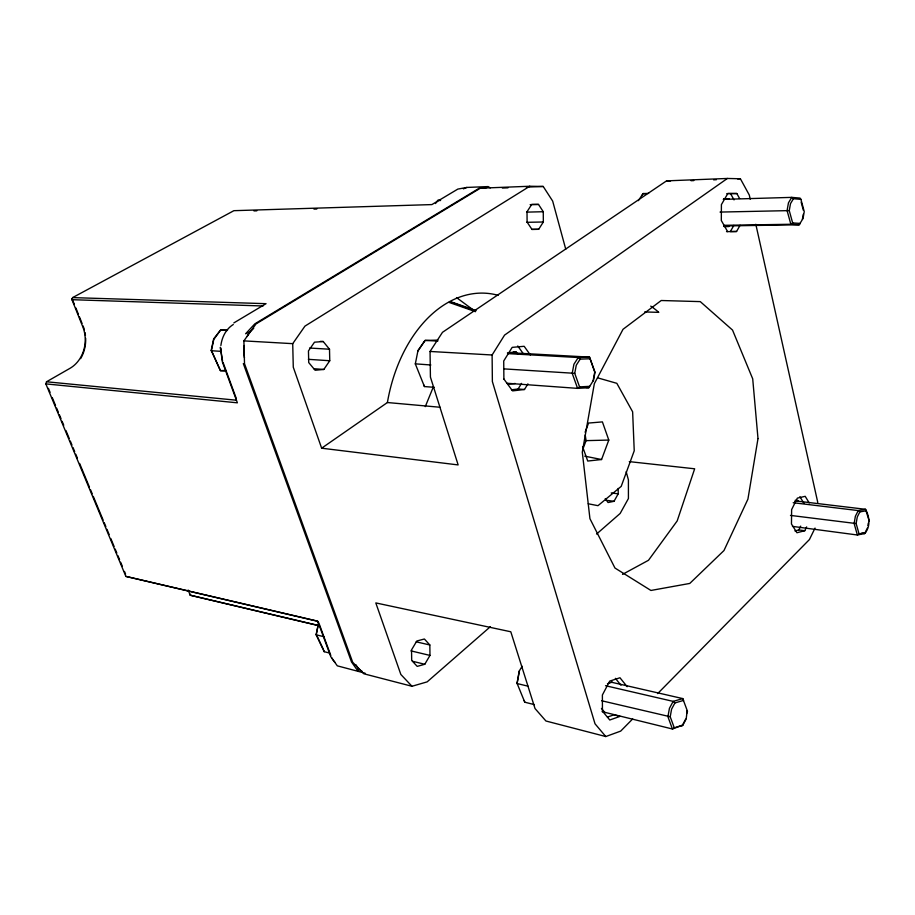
<?xml version="1.0" encoding="UTF-8"?>
<svg xmlns="http://www.w3.org/2000/svg" width="915" height="915" viewBox="0 0 915 915"><rect width="100%" height="100%" fill="white"/><g stroke="black" fill="none" stroke-linecap="round" stroke-linejoin="round"><path stroke-width="1.37" d="M430.862 364.982L415.307 363.85L424.446 386.565L434.328 387.331M867.889 525.519L868.301 523.117M796.416 501.02L865.533 509.3C869.639 516.746 870.76 526.857 864.641 533.571L857.366 534.989L792.436 526.377M869.25 521.012L865.533 509.3L858.27 510.581L855.376 516.243L854.13 523.529L857.366 534.989L859.048 533.868L856.143 523.552L857.264 516.998L859.86 511.885L866.402 510.73M723.948 225.319L790.857 224.267L792.653 222.928L789.256 210.61L790.491 203.645L793.442 198.727L800.922 199.356L804.251 211.605L803.027 218.502L799.172 224.793L723.891 225.948M802.386 219.337L803.29 214.236M602.15 711.676L672.411 728.992L674.264 727.791L670.215 716.754L671.587 709.159L674.938 702.926L683.574 700.41L682.762 698.591L611.106 682.155M686.662 713.586L687.154 710.806L686.193 718.904L682.887 725.115L672.411 728.992L667.916 716.731L669.437 708.302L673.165 701.382L682.762 698.591L687.531 711.413M593.069 381.006L594.75 372.085L589.512 357.113L510.387 352.755M507.528 353.613L578.257 357.525L589.512 357.113L595.024 372.233L593.503 380.274L588.825 387.72L577.582 388.372L507.001 383.259M580.179 359.126L578.257 357.525L573.922 364.25L572.207 373.309L577.582 388.372L579.561 386.896L574.734 373.331L576.278 365.188L580.179 359.126L590.301 358.737M528.058 686.193L517.055 683.528L519.171 671.118L522.179 666.28M517.055 683.528L519.457 670.855M415.307 363.976L418.006 350.434L425.075 340.426L437.896 340.128M318.431 623.641L316.167 634.816L324.173 651.686L329.572 653.047M324.265 636.783L316.167 634.816L318.409 623.927M225.856 371.067L220.424 370.644L211.399 350.617L213.767 339.522L220.526 330.132L227.583 330.018M582.569 446.68L587.75 461.046L601.567 459.524L608.795 440.069L602.402 421.895L588.574 423.062L585.108 432.257M583.061 448.647L586.069 440.641L585.211 434.991M425.269 406.637L433.355 386.896M437.336 201.563L437.828 200.396L440.595 200.294M815.036 528.081L809.443 539.541L657.645 693.604M809.215 502.918L805.189 496.319L797.342 498.126L791.624 509.609L791.464 524.009L796.942 532.736L804.777 530.723L806.641 526.914M794.895 530.929L798.818 529.922L800.694 526.125M867.477 527.909L864.641 533.571L861.816 533.193M682.007 726.018L685.667 719.121M605.238 498.618L608.075 502.518L614.022 501.306L618.197 493.826L618.197 488.45M642.296 194.906L643.039 193.58L648.621 193.397M726.51 231.632L736.564 231.495L740.075 225.296M733.864 225.387L730.342 231.564L736.564 231.495M424.777 664.267L429.981 655.414L429.833 644.983L424.4 639.002L416.817 641.003L411.533 649.89L411.693 660.447L417.206 666.383L424.777 664.267L412.551 661.282M503.822 378.97L512.56 390.888L524.489 389.493L527.921 383.854M511.474 389.779L518.107 389.001L521.539 383.385M632.677 718.95L620.69 731.108L605.787 736.541L595.013 723.788L492.373 381.555L492.11 354.986L504.565 335.107L727.391 178.459L740.395 178.768L749.305 195.067L750.231 199.241M538.672 229.31L543.338 221.99L543.27 211.72L538.5 204.422L531.764 204.4L527.017 211.731L527.097 222.116L531.947 229.391L538.672 229.31L531.729 229.413M565.756 249.235L552.671 201.094L543.213 186.466L529.751 186.248L304.958 326.117L292.72 343.663L293.28 367.201L321.645 448.201L458.141 464.923L430.427 377.094L430.05 351.463L442.483 332.317L666.566 180.861L727.391 178.459M638.361 200.66L643.039 193.58L645.841 193.797M323.212 341.524L314.497 342.187L308.458 350.914L308.721 362.58L315.126 370.255L323.83 369.443L329.755 360.739L329.503 349.221L323.212 341.524L320.364 341.364M417.846 351.166L425.075 340.426L437.816 341.066M490.406 626.661L427.145 681.869L411.99 686.273L363.85 673.783L352.687 662.243L244.511 363.69L243.882 340.883L256.017 323.91L480.352 188.193L529.751 186.248M318.797 622.84L317.139 621.148L125.858 576.393L45.853 383.888L46.516 381.772L69.883 368.39A31.556 27.233 -88.2 0 0 82.739 326.644L71.953 299.685L72.605 297.604L233.897 210.679L431.903 204.583L457.843 189.085L466.844 187.438L488.153 186.58L490.28 187.907M435.483 203.553L437.828 200.396L440.435 200.557M247.176 336.457A27.679 21.388 -87 0 1 249.818 331.996L253.707 328.336M596.58 534.04L620.164 513.452L628.422 498.538L628.411 479.872L626.18 471.694M321.645 448.201L387.4 402.531A132.435 89.75 -84.4 0 1 498.16 295.328M479.163 188.25L254.839 323.853L245.609 333.769L249.818 331.996M233.84 322.915L266.048 303.677L72.605 297.604M622.509 574.38L648.483 560.289L677.192 520.921L694.657 468.789L629.291 461.629M463.379 188.867L466.844 187.438M211.399 350.617L220.424 370.644L226.062 370.426M607.457 717.108L613.862 714.855L620.015 716.376L609.779 720.002L602.436 711.172L602.39 694.988L609.71 681.115L619.97 677.763L627.152 686.696M607.434 683.722L612.41 682.087M674.264 727.791L682.887 725.115M794.678 501.351L798.097 500.562L795.284 500.219M859.048 533.868L865.59 532.587M507.756 384.323L515.202 383.476M507.47 352.813L516.174 352L517.718 354.151M579.561 386.896L589.683 386.324L588.825 387.72L585.977 387.514M502.335 188.055L507.974 187.838M526.297 187.129L543.213 186.466M691.031 180.701L693.856 180.587M713.597 179.82L716.422 179.706M737.57 178.883L740.395 178.768M726.762 193.671L736.827 193.523L739.572 198.486M253.97 210.908L256.829 210.816M313.959 209.089L316.819 209.009M530.151 204.663L538.5 204.422M723.765 199.047L729.346 198.887L724.131 198.841M723.273 199.367L791.738 197.377L800.053 198.086L800.922 199.356M526.594 212.131L543.27 211.72M586.069 440.641L608.795 440.069M720.036 212.074L789.256 210.61M526.674 222.311L543.338 221.99M724.886 226.497L729.163 226.428L723.971 226.497M670.215 716.754L601.681 700.764M574.734 373.331L504.348 368.905M856.143 523.552L790.48 515.408M736.827 193.523L727.883 193.408L721.409 204.605L721.317 220.515L727.631 231.632M480.352 188.193L485.762 188.273M666.566 180.861L670.523 180.941M644.64 311.946L658.777 312.358A142.866 88.298 -84.4 0 0 650.737 306.125M71.953 299.685L263.051 305.987M227.332 330.475L220.526 330.132L213.664 338.87L211.136 350.719L220.652 351.326M513.326 351.852L516.174 352M243.882 340.883L292.72 343.663M430.05 351.463L492.11 354.986M309.544 348.032L329.503 349.221M792.653 222.928L800.122 223.42L799.172 224.793L790.857 224.267L787.083 210.587L788.456 202.844L791.738 197.377L793.442 198.727M308.378 359.332L329.755 360.739M313.856 368.722L323.83 369.443M518.107 389.001L524.489 389.493M387.4 402.531L440.081 407.255M46.516 381.772L235.807 400.152L236.356 398.654L223.077 362.534M45.853 383.888L237.385 402.817L222.414 362.088L220.389 347.277L222.585 361.196M793.213 502.724L858.27 510.581L859.86 511.885M611.22 492.933L618.197 493.826M605.661 500.208L614.022 501.306M798.818 529.922L804.777 530.723M588.231 503.776L597.987 505.675L621.205 486.38L634.232 450.786L632.631 411.807L616.836 383.328L597.655 377.849M584.754 456.162L601.567 459.524M416.222 641.827L429.833 644.983M605.524 685.712L673.165 701.382L674.938 702.926M125.858 576.393L317.711 621.171L330.772 656.673L337.303 665.834L365.062 673.177M188.124 590.026L190.206 595.219L318.191 625.437M319.426 625.814L190.206 595.219M410.938 650.885L429.981 655.414M516.918 682.99L524.787 702.205L534.406 704.63M605.787 736.541L545.946 721.009L535.023 708.542L510.799 631.773L375.802 602.916L400.85 674.469L411.99 686.273M450.58 301.641L476.143 310.631M448.956 302.362L475.514 311.683M451.884 302.51L471.614 309.487M456.494 297.558L474.576 310.928M71.839 298.633L74.344 304.135M601.452 708.416L605.009 712.694M615.395 678.347L620.988 685.278M517.764 345.973L523.14 353.499M530.3 354.928L524.158 346.293L512.183 347.368L503.719 360.979L503.891 379.107M799.893 496.719L803.93 503.296M355.935 664.782L358.028 668.27A25.826 18.083 -76.3 0 0 362.066 671.255M730.605 193.728L734.036 199.905M316.281 634.404L323.212 649.01M48.415 388.36L50.062 392.318M52.247 397.579L55.529 405.482M56.627 408.124L58.274 412.07M59.361 414.701L61.008 418.658M62.094 421.289L63.741 425.246M65.926 430.507L69.208 438.411M70.306 441.053L71.953 444.999M73.04 447.641L74.687 451.587M75.773 454.217L77.42 458.175M79.605 463.447L89.453 487.157M90.551 489.788L92.198 493.734M93.284 496.376L103.132 520.086M104.23 522.717L105.877 526.663M106.963 529.305L109.16 534.566M110.795 538.523L114.078 546.427M115.176 549.057L116.823 553.015M117.909 555.645L119.556 559.603M120.643 562.233L122.29 566.179M124.474 571.452L125.572 574.082M75.888 307.978L78.45 314.394M79.479 316.956L82.041 323.372M423.874 385.032L424.446 386.565M319.278 624.144L330.795 655.449M243.333 363.598L351.509 661.945L358.028 671.198L358.028 668.27M524.181 700.513L524.787 702.205M801.163 202.169L803.37 210.336M323.796 650.222L324.173 651.686M755.813 224.278L817.781 502.472M190.389 594.247L190.537 595.345M334.993 662.346A25.46 18.083 -76.1 0 1 331.928 658.034M220.629 350.971A27.256 21.331 -87.1 0 1 220.641 348.26M220.881 345.493A27.256 21.331 -87.1 0 1 233.291 324.516M244.465 357.811A27.679 21.388 -87 0 1 244.339 345.515M83.071 325.934A33.112 28.594 -88.2 0 1 84.363 329.8M85.004 332.568A33.112 28.594 -88.2 0 1 85.438 335.405M85.667 338.253A33.112 28.594 -88.2 0 1 80.623 358.634M757.997 438.582L747.921 499.144L723.982 550.533L689.773 583.438L650.931 590.461L614.96 568.032L589.935 518.668L582.295 452.147L594.338 383.682L623.024 329.297L661.225 300.509L700.272 301.618L732.538 330.086L752.713 378.856L757.997 438.582"/></g></svg>
